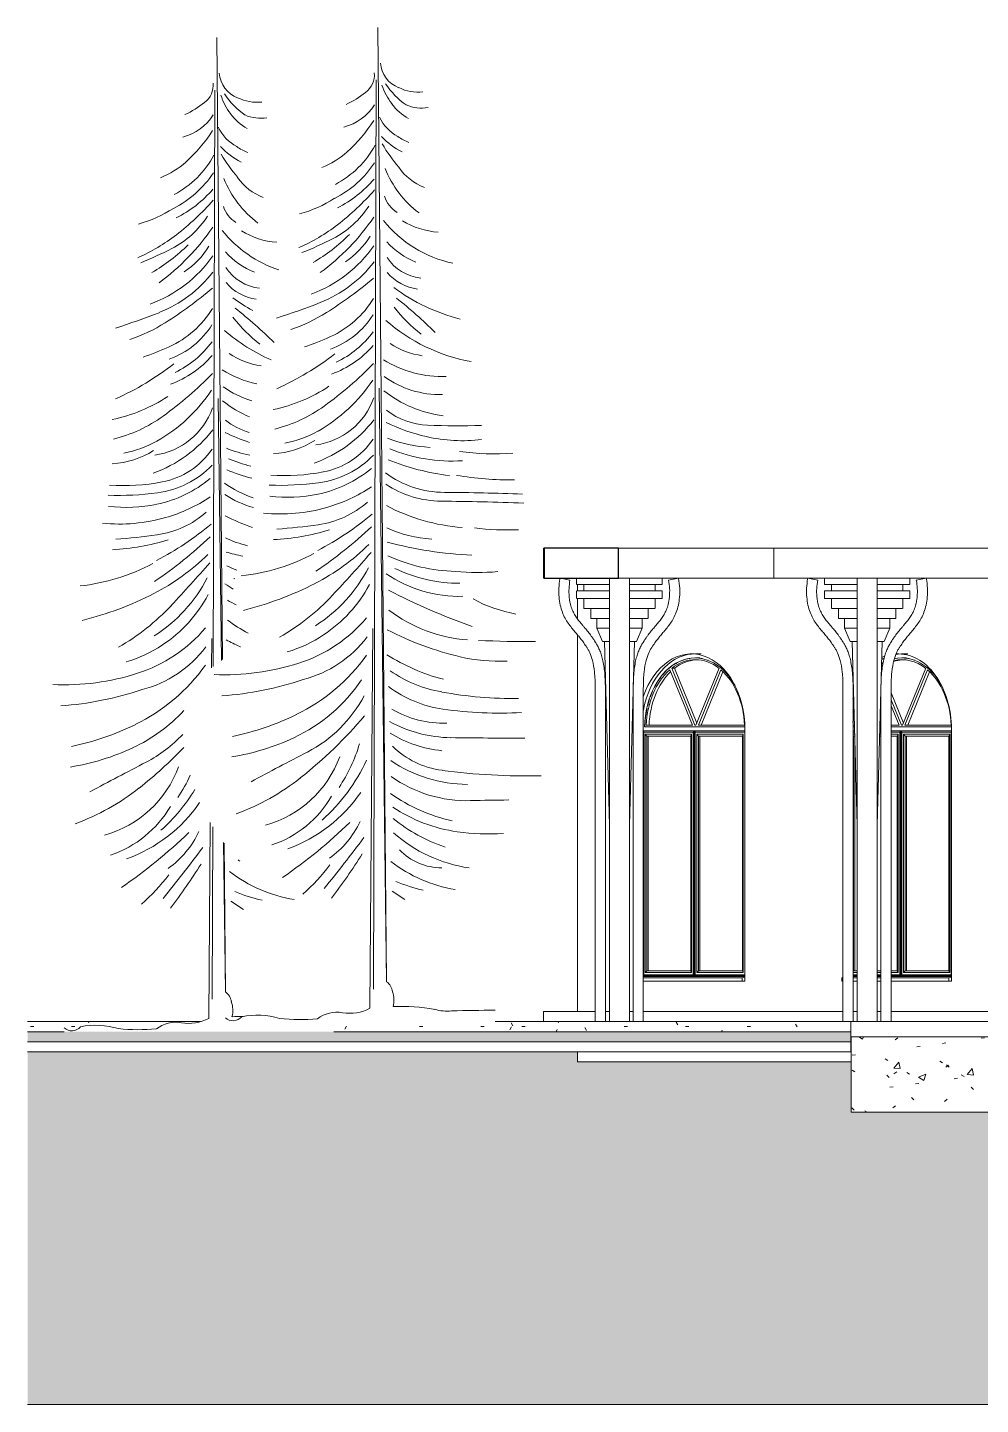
# Model space of a CAD drawing. Header units: millimetres. Extents: x -19779 to 53254, y -11975 to 15500.
# Drawn here: x -19779 to -10319, y -3800 to 9867 of the extents above; entities that cross this region are included whole.
import ezdxf

# ---------------------------------------------------------------- set-up
doc = ezdxf.new("R2010")
doc.units = ezdxf.units.MM
for name, color, linetype, lineweight in [('A-DETL-GENF', 92, 'Continuous', 9), ('A-DETL-THIN', 151, 'Continuous', 9), ('A-FLOR', 192, 'Continuous', 9), ('A-FLOR-FNSH', 192, 'Continuous', 35), ('A-FLOR-MCUT', 51, 'Continuous', 9), ('A-FLOR-PATT', 8, 'Continuous', 35), ('A-GENM', 13, 'Continuous', 9), ('A-GLAZ', 151, 'Continuous', 9), ('A-WALL', 113, 'Continuous', 9)]:
    doc.layers.add(name, color=color, linetype=linetype, lineweight=lineweight)

# ---------------------------------------------------------------- blocks, each defined once
blk = doc.blocks.new('Family6 - Family6-227031-Section 1')
at = {"layer": 'A-GENM'}
for p, q in [((-14656, 100), (-14143, 100)), ((-14656, 0), (-14656, 100)), ((-14043, 100), (-14003, 100)), ((-13803, 100), (-13765, 100)), ((-13665, 100), (-11684, 100)), ((-11584, 100), (-11544, 100)), ((-11345, 100), (-11307, 100)), ((-11207, 100), (-9226, 100)), ((-9126, 100), (-9086, 100)), ((-8886, 100), (-8848, 100)), ((-8748, 100), (-7851, 100)), ((-7851, 0), (-7851, 100)), ((-8463, -50), (-7303, -50)), ((-860, -50), (608, -50)), ((708, -50), (748, -50)), ((948, -50), (986, -50)), ((1086, -50), (1359, -50)), ((1359, -150), (1359, -50))]:
    blk.add_line(p, q, dxfattribs=at)
blk = doc.blocks.new('Family7 - Family7-230587-Section 1')
at = {"layer": 'A-GENM'}
for p, q in [((-14656, 4700), (-14651, 4700)), ((-14656, 4400), (-14656, 4700)), ((-13913, 4700), (-12371, 4700)), ((-12371, 4700), (-8462, 4700)), ((-12371, 4400), (-12371, 4700)), ((-8462, 4700), (-6902, 4700)), ((-8462, 4400), (-8462, 4700)), ((-5787, 4700), (-4245, 4700)), ((-4245, 4700), (-336, 4700)), ((-4245, 4676), (-4245, 4700)), ((-4245, 4400), (-4245, 4650)), ((-336, 4700), (1219, 4700)), ((-336, 4676), (-336, 4700)), ((-336, 4400), (-336, 4650)), ((-14651, 4400), (-14656, 4400)), ((-12371, 4400), (-13913, 4400)), ((-8462, 4400), (-12371, 4400)), ((-6902, 4400), (-8462, 4400)), ((-4245, 4400), (-5787, 4400)), ((-336, 4400), (-4245, 4400)), ((1219, 4400), (-336, 4400))]:
    blk.add_line(p, q, dxfattribs=at)
at = {"layer": 'A-GENM', "lineweight": 25}
for p, q in [((-13913, 4700), (-14651, 4700)), ((-14651, 4700), (-14651, 4400)), ((-13913, 4400), (-13913, 4700)), ((-5787, 4700), (-6902, 4700)), ((-6902, 4700), (-6902, 4400)), ((-5787, 4400), (-5787, 4700)), ((2052, 4700), (1219, 4700)), ((1219, 4700), (1219, 4400)), ((2052, 4400), (2052, 4700)), ((-14651, 4400), (-13913, 4400)), ((-6902, 4400), (-5787, 4400)), ((1219, 4400), (2052, 4400))]:
    blk.add_line(p, q, dxfattribs=at)
blk = doc.blocks.new('Family8 - COLUMN-V50-Section 1')
at = {"layer": 'A-GENM'}
for p, q in [((-2101, 4383), (-2200, 4400)), ((-2035, 4400), (-2035, 4340)), ((-1186, 4340), (-1186, 4400)), ((-1023, 4400), (-1122, 4383)), ((-2035, 4276), (-2035, 4201)), ((-2034, 4340), (-1711, 4340)), ((-1711, 4276), (-2034, 4276)), ((-1964, 4340), (-1964, 4276)), ((-1510, 4340), (-1187, 4340)), ((-1187, 4276), (-1510, 4276)), ((-1257, 4276), (-1257, 4340)), ((-1186, 4201), (-1186, 4276)), ((-1711, 4201), (-2034, 4201)), ((-1964, 4201), (-1964, 4101)), ((-1711, 4101), (-1962, 4101)), ((-1895, 4101), (-1895, 4002)), ((-1187, 4201), (-1510, 4201)), ((-1258, 4101), (-1510, 4101)), ((-1326, 4002), (-1326, 4101)), ((-1257, 4101), (-1257, 4201)), ((-1711, 4002), (-1894, 4002)), ((-1836, 4002), (-1836, 3907)), ((-1327, 4002), (-1510, 4002)), ((-1385, 3907), (-1385, 4002)), ((-1836, 3907), (-1779, 3773)), ((-1710, 3907), (-1836, 3907)), ((-1385, 3907), (-1511, 3907)), ((-1442, 3773), (-1385, 3907)), ((-1761, 3773), (-1779, 3773)), ((-1710, 1950), (-1760, 3773)), ((-1760, 3773), (-1710, 3773)), ((-1511, 3773), (-1460, 3773)), ((-1510, 1950), (-1460, 3773)), ((-1442, 3773), (-1460, 3773)), ((-1850, 3306), (-1850, 0)), ((-1750, 3306), (-1750, 0)), ((-1710, 0), (-1710, 3306)), ((-1511, 3306), (-1511, 0)), ((-1473, 3306), (-1473, 0)), ((-1373, 0), (-1373, 3306))]:
    blk.add_line(p, q, dxfattribs=at)
for points, knots in [([(-2200, 4400), (-2212, 4332), (-2215, 4239), (-2199, 4132), (-2178, 4063), (-2151, 4004), (-2119, 3953), (-2086, 3909), (-2052, 3870), (-2022, 3834), (-1992, 3798), (-1969, 3766), (-1949, 3737), (-1934, 3715), (-1919, 3690), (-1899, 3651), (-1876, 3589), (-1856, 3478), (-1850, 3371), (-1850, 3306)], [-2.652605, -2.652605, -2.652605, -2.652605, -2.321029, -2.155241, -1.989453, -1.823666, -1.657878, -1.49209, -1.326302, -1.160515, -0.994727, -0.828939, -0.746045, -0.663151, -0.580257, -0.497363, -0.331576, -0.165788, 0, 0, 0, 0]), ([(-1750, 3306), (-1750, 3374), (-1755, 3459), (-1767, 3551), (-1780, 3610), (-1795, 3660), (-1813, 3703), (-1829, 3733), (-1841, 3754), (-1848, 3766), (-1854, 3774), (-1859, 3783), (-1866, 3793), (-1874, 3805), (-1885, 3820), (-1898, 3838), (-1913, 3859), (-1929, 3878), (-1945, 3898), (-1958, 3913), (-1969, 3926), (-1979, 3939), (-1993, 3954), (-2008, 3973), (-2023, 3992), (-2042, 4017), (-2059, 4045), (-2073, 4075), (-2084, 4099), (-2093, 4126), (-2100, 4155), (-2106, 4187), (-2111, 4233), (-2113, 4296), (-2106, 4353), (-2101, 4383)], [0, 0, 0, 0, 0.165788, 0.248682, 0.331576, 0.414469, 0.497363, 0.580257, 0.621704, 0.663151, 0.683875, 0.704598, 0.746045, 0.787492, 0.828939, 0.911833, 0.994727, 1.077621, 1.160515, 1.243408, 1.284855, 1.326302, 1.409196, 1.49209, 1.574984, 1.657878, 1.823666, 1.90656, 1.989453, 2.072347, 2.155241, 2.238135, 2.321029, 2.486817, 2.652605, 2.652605, 2.652605, 2.652605]), ([(-1710, 3306), (-1710, 3371), (-1710, 3478), (-1710, 3589), (-1710, 3651), (-1710, 3690), (-1710, 3715), (-1710, 3737), (-1710, 3766), (-1710, 3798), (-1710, 3834), (-1710, 3870), (-1710, 3909), (-1710, 3953), (-1710, 4004), (-1710, 4063), (-1710, 4132), (-1710, 4239), (-1710, 4332), (-1710, 4400)], [0, 0, 0, 0, 0.165788, 0.331576, 0.497363, 0.580257, 0.663151, 0.746045, 0.828939, 0.994727, 1.160515, 1.326302, 1.49209, 1.657878, 1.823666, 1.989453, 2.155241, 2.321029, 2.652605, 2.652605, 2.652605, 2.652605]), ([(-1511, 4400), (-1511, 4332), (-1511, 4239), (-1511, 4132), (-1511, 4063), (-1511, 4004), (-1511, 3953), (-1511, 3909), (-1511, 3870), (-1511, 3834), (-1511, 3798), (-1511, 3766), (-1511, 3737), (-1511, 3715), (-1511, 3690), (-1511, 3651), (-1511, 3589), (-1511, 3478), (-1511, 3371), (-1511, 3306)], [-2.652605, -2.652605, -2.652605, -2.652605, -2.321029, -2.155241, -1.989453, -1.823666, -1.657878, -1.49209, -1.326302, -1.160515, -0.994727, -0.828939, -0.746045, -0.663151, -0.580257, -0.497363, -0.331576, -0.165788, 0, 0, 0, 0]), ([(-1122, 4383), (-1117, 4353), (-1110, 4296), (-1112, 4233), (-1117, 4187), (-1123, 4155), (-1130, 4126), (-1139, 4099), (-1149, 4075), (-1164, 4045), (-1181, 4017), (-1200, 3992), (-1215, 3973), (-1230, 3954), (-1244, 3939), (-1254, 3926), (-1265, 3913), (-1278, 3898), (-1294, 3878), (-1310, 3859), (-1325, 3838), (-1338, 3820), (-1349, 3805), (-1357, 3793), (-1364, 3783), (-1369, 3774), (-1374, 3766), (-1382, 3754), (-1394, 3733), (-1410, 3703), (-1427, 3660), (-1443, 3610), (-1456, 3551), (-1468, 3459), (-1473, 3374), (-1473, 3306)], [-2.652605, -2.652605, -2.652605, -2.652605, -2.486817, -2.321029, -2.238135, -2.155241, -2.072347, -1.989453, -1.90656, -1.823666, -1.657878, -1.574984, -1.49209, -1.409196, -1.326302, -1.284855, -1.243408, -1.160515, -1.077621, -0.994727, -0.911833, -0.828939, -0.787492, -0.746045, -0.704598, -0.683875, -0.663151, -0.621704, -0.580257, -0.497363, -0.414469, -0.331576, -0.248682, -0.165788, 0, 0, 0, 0]), ([(-1373, 3306), (-1373, 3371), (-1367, 3478), (-1347, 3589), (-1324, 3651), (-1304, 3690), (-1289, 3715), (-1274, 3737), (-1254, 3766), (-1230, 3798), (-1201, 3834), (-1171, 3870), (-1137, 3909), (-1104, 3953), (-1072, 4004), (-1045, 4063), (-1024, 4132), (-1008, 4239), (-1011, 4332), (-1023, 4400)], [0, 0, 0, 0, 0.165788, 0.331576, 0.497363, 0.580257, 0.663151, 0.746045, 0.828939, 0.994727, 1.160515, 1.326302, 1.49209, 1.657878, 1.823666, 1.989453, 2.155241, 2.321029, 2.652605, 2.652605, 2.652605, 2.652605])]:
    blk.add_open_spline(points, degree=3, knots=knots, dxfattribs=at)
blk = doc.blocks.new('Arched _2_ - Arched _2_ 3-253363-Section 1')
at = {"layer": 'A-GLAZ'}
for p, q in [((-13092, 3650), (-13153, 3650)), ((-13121, 3610), (-13149, 3610)), ((-13104, 3610), (-13121, 3610)), ((-13403, 3492), (-13179, 2943)), ((-13384, 3507), (-13357, 3507)), ((-13154, 2943), (-13384, 3507)), ((-13357, 3507), (-13135, 2964)), ((-12914, 3507), (-13144, 2943)), ((-13119, 2943), (-12895, 3492)), ((-12876, 3472), (-13092, 2943)), ((-13665, 2885), (-13160, 2885)), ((-13662, 2874), (-13665, 2883)), ((-13662, 464), (-13662, 2874)), ((-13172, 2874), (-13662, 2874)), ((-12659, 2925), (-13654, 2925)), ((-13179, 2943), (-13637, 2943)), ((-13160, 2885), (-13172, 2874)), ((-13172, 2874), (-13172, 464)), ((-13160, 2885), (-13160, 453)), ((-13156, 2885), (-13160, 2885)), ((-13156, 453), (-13156, 2885)), ((-13144, 2943), (-13154, 2943)), ((-13153, 453), (-13153, 2885)), ((-13150, 2874), (-13153, 2885)), ((-13153, 2885), (-12658, 2885)), ((-13150, 464), (-13150, 2874)), ((-12659, 2874), (-13150, 2874)), ((-12661, 2943), (-13119, 2943)), ((-12658, 2876), (-12659, 2874)), ((-12659, 2874), (-12659, 464)), ((-13630, 2835), (-13647, 2852)), ((-13647, 2852), (-13647, 486)), ((-13187, 2852), (-13647, 2852)), ((-13630, 2835), (-13630, 503)), ((-13196, 2835), (-13630, 2835)), ((-13618, 503), (-13618, 2835)), ((-13187, 2852), (-13196, 2835)), ((-13196, 503), (-13196, 2835)), ((-13187, 486), (-13187, 2852)), ((-13118, 2835), (-13134, 2852)), ((-13134, 2852), (-13134, 486)), ((-12675, 2852), (-13134, 2852)), ((-13118, 2835), (-13118, 503)), ((-12683, 2835), (-13118, 2835)), ((-13105, 503), (-13105, 2835)), ((-12675, 2852), (-12683, 2835)), ((-12683, 503), (-12683, 2835)), ((-12675, 486), (-12675, 2852)), ((-13662, 464), (-13665, 455)), ((-13160, 453), (-13665, 453)), ((-13665, 451), (-12658, 451)), ((-12658, 450), (-13665, 450)), ((-12658, 447), (-13665, 447)), ((-12684, 434), (-13665, 434)), ((-13172, 464), (-13662, 464)), ((-13630, 503), (-13647, 486)), ((-13647, 486), (-13187, 486)), ((-13630, 503), (-13196, 503)), ((-13196, 503), (-13187, 486)), ((-13172, 464), (-13160, 453)), ((-13160, 453), (-13156, 453)), ((-13150, 464), (-13153, 453)), ((-12658, 453), (-13153, 453)), ((-12659, 464), (-13150, 464)), ((-13118, 503), (-13134, 486)), ((-13134, 486), (-12675, 486)), ((-13118, 503), (-12683, 503)), ((-12658, 440), (-12684, 434)), ((-12684, 434), (-12684, 400)), ((-12683, 503), (-12675, 486)), ((-12659, 464), (-12658, 462)), ((-12684, 400), (-13665, 400)), ((-12684, 400), (-12658, 400))]:
    blk.add_line(p, q, dxfattribs=at)
for centre, major_axis, start_param, end_param in [((-13153, 2900), (0, 750), 0.062832, 1.312972), ((-13153, 2900), (0, 710), 5.37019, 7.818763), ((-13149, 2900), (0, 692), 5.781265, 6.785106), ((-13149, 2900), (0, 710), 0.35621, 0.431171), ((-13121, 2900), (0, 692), 0.055782, 0.501921), ((-13149, 2900), (0, 710), 0.225486, 0.299688), ((-13149, 2900), (0, 710), 0.09512, 0.167923), ((-13149, 2900), (0, 710), 6.140392, 6.18052), ((-13149, 2900), (0, 710), 6.02823, 6.038142), ((-13149, 2900), (0, 692), 0.545277, 1.508618), ((-13121, 2900), (0, 692), 0.594295, 1.508618), ((-13149, 2900), (0, 710), 0.749914, 0.82481), ((-13149, 2900), (0, 710), 0.61847, 0.69277), ((-13149, 2900), (0, 710), 0.487222, 0.562259), ((-13149, 2900), (0, 692), 4.774568, 5.737909), ((-13149, 2900), (0, 710), 0.8808, 0.959369), ((-13149, 2900), (0, 710), 1.141886, 1.232289), ((-13149, 2900), (0, 710), 1.01122, 1.094835), ((-13149, 2900), (0, 710), 1.403828, 1.535578), ((-13149, 2900), (0, 710), 1.272765, 1.375666)]:
    blk.add_ellipse(centre, major_axis=major_axis, ratio=0.707107, start_param=start_param, end_param=end_param, dxfattribs=at)
blk = doc.blocks.new('Arched _2_ - Arched _2_ 3-V58-Section 1')
at = {"layer": 'A-GLAZ'}
for p, q in [((-11041, 3650), (-11102, 3650)), ((-11071, 3610), (-11098, 3610)), ((-11054, 3610), (-11071, 3610)), ((-11302, 3430), (-11304, 3433)), ((-11302, 3497), (-11298, 3486)), ((-10863, 3507), (-11093, 2943)), ((-11069, 2943), (-10845, 3492)), ((-10825, 3472), (-11041, 2943)), ((-11207, 3263), (-11085, 2964)), ((-11104, 2943), (-11207, 3195)), ((-11207, 3135), (-11128, 2943)), ((-11572, 2943), (-11584, 2943)), ((-11571, 2925), (-11584, 2925)), ((-11584, 2885), (-11570, 2885)), ((-11570, 2874), (-11584, 2874)), ((-11319, 2885), (-11307, 2885)), ((-11307, 2874), (-11319, 2874)), ((-11307, 2925), (-11318, 2925)), ((-11307, 2943), (-11317, 2943)), ((-11128, 2943), (-11207, 2943)), ((-10608, 2925), (-11207, 2925)), ((-11207, 2885), (-11110, 2885)), ((-11121, 2874), (-11207, 2874)), ((-11110, 2885), (-11121, 2874)), ((-11121, 2874), (-11121, 464)), ((-11110, 2885), (-11110, 453)), ((-11105, 2885), (-11110, 2885)), ((-11105, 453), (-11105, 2885)), ((-11093, 2943), (-11104, 2943)), ((-11102, 453), (-11102, 2885)), ((-11099, 2874), (-11102, 2885)), ((-11102, 2885), (-10607, 2885)), ((-11099, 464), (-11099, 2874)), ((-10609, 2874), (-11099, 2874)), ((-10610, 2943), (-11069, 2943)), ((-10607, 2876), (-10609, 2874)), ((-10609, 2874), (-10609, 464)), ((-11569, 2852), (-11584, 2852)), ((-11580, 2835), (-11584, 2840)), ((-11580, 2835), (-11580, 503)), ((-11569, 2835), (-11580, 2835)), ((-11567, 503), (-11567, 2776)), ((-11307, 2852), (-11320, 2852)), ((-11307, 2835), (-11320, 2835)), ((-11137, 2852), (-11207, 2852)), ((-11145, 2835), (-11207, 2835)), ((-11137, 2852), (-11145, 2835)), ((-11145, 503), (-11145, 2835)), ((-11137, 486), (-11137, 2852)), ((-11067, 2835), (-11084, 2852)), ((-11084, 2852), (-11084, 486)), ((-10624, 2852), (-11084, 2852)), ((-11067, 2835), (-11067, 503)), ((-10632, 2835), (-11067, 2835)), ((-11055, 503), (-11055, 2835)), ((-10624, 2852), (-10632, 2835)), ((-10632, 503), (-10632, 2835)), ((-10624, 486), (-10624, 2852)), ((-11694, 434), (-11684, 436)), ((-11694, 400), (-11694, 434)), ((-11684, 434), (-11694, 434)), ((-11580, 503), (-11584, 498)), ((-11584, 486), (-11544, 486)), ((-11544, 464), (-11584, 464)), ((-11544, 453), (-11584, 453)), ((-11584, 451), (-11544, 451)), ((-11544, 450), (-11584, 450)), ((-11544, 447), (-11584, 447)), ((-11544, 434), (-11584, 434)), ((-11580, 503), (-11544, 503)), ((-11345, 503), (-11307, 503)), ((-11345, 486), (-11307, 486)), ((-11307, 464), (-11345, 464)), ((-11307, 453), (-11345, 453)), ((-11345, 451), (-11307, 451)), ((-11307, 450), (-11345, 450)), ((-11307, 447), (-11345, 447)), ((-11307, 434), (-11345, 434)), ((-11207, 503), (-11145, 503)), ((-11207, 486), (-11137, 486)), ((-11121, 464), (-11207, 464)), ((-11110, 453), (-11207, 453)), ((-11207, 451), (-10607, 451)), ((-10607, 450), (-11207, 450)), ((-10607, 447), (-11207, 447)), ((-10633, 434), (-11207, 434)), ((-11145, 503), (-11137, 486)), ((-11121, 464), (-11110, 453)), ((-11110, 453), (-11105, 453)), ((-11099, 464), (-11102, 453)), ((-10607, 453), (-11102, 453)), ((-10609, 464), (-11099, 464)), ((-11067, 503), (-11084, 486)), ((-11084, 486), (-10624, 486)), ((-11067, 503), (-10632, 503)), ((-10607, 440), (-10633, 434)), ((-10633, 434), (-10633, 400)), ((-10632, 503), (-10624, 486)), ((-10609, 464), (-10607, 462)), ((-11684, 400), (-11694, 400)), ((-11544, 400), (-11584, 400)), ((-11307, 400), (-11345, 400)), ((-10633, 400), (-11207, 400)), ((-10633, 400), (-10607, 400))]:
    blk.add_line(p, q, dxfattribs=at)
for centre, major_axis, start_param, end_param in [((-11102, 2900), (0, 710), 0.377289, 0.407511), ((-11098, 2900), (0, 710), 0.3871, 0.415735), ((-11102, 2900), (0, 750), 0.335504, 0.382452), ((-11071, 2900), (0, 692), 0.055782, 0.229583), ((-11098, 2900), (0, 692), 5.781265, 6.449995), ((-11102, 2900), (0, 710), 5.37019, 6.428351), ((-11098, 2900), (0, 710), 0.09512, 0.153504), ((-11102, 2900), (0, 750), 0.062832, 0.108875), ((-11098, 2900), (0, 710), 6.140392, 6.18052), ((-11098, 2900), (0, 710), 6.02823, 6.038142), ((-11098, 2900), (0, 692), 0.405503, 0.428172), ((-11071, 2900), (0, 692), 0.474682, 0.491849), ((-11098, 2900), (0, 692), 4.774568, 5.737909), ((-11102, 2900), (0, 750), 1.124893, 1.147072), ((-11098, 2900), (0, 710), 1.272765, 1.326563), ((-11102, 2900), (0, 710), 1.245113, 1.293954), ((-11098, 2900), (0, 692), 1.347648, 1.470201)]:
    blk.add_ellipse(centre, major_axis=major_axis, ratio=0.707107, start_param=start_param, end_param=end_param, dxfattribs=at)
blk = doc.blocks.new('Baum _14_ - Ansicht - Baum _14_ - Ansicht-257292-Section 1')
at = {"layer": 'A-DETL-GENF'}
for p, q in [((-17901, 9767), (-17845, 3593)), ((-17919, 9247), (-17936, 3526)), ((-17855, 3586), (-17887, 6186)), ((-17952, 3513), (-17950, 3803)), ((-17667, 3721), (-17666, 3721)), ((-17980, 32), (-17965, 1975)), ((-17940, 1934), (-17945, 222)), ((-17815, 296), (-17833, 1777)), ((-17828, 1771), (-17815, 296)), ((-17760, 1196), (-17634, 1112))]:
    blk.add_line(p, q, dxfattribs=at)
for centre, radius, start, end in [((-18148, 9294), 212, 305.985, 6.0693), ((-17592, 9435), 284, 184.0326, 249.1271), ((-17280, 9384), 610, 197.96, 217.5528), ((-17199, 9614), 745, 212.9009, 235.6486), ((-17501, 9551), 426, 243.2052, 276.4215), ((-18652, 9924), 1019, 295.2794, 308.1323), ((-18370, 9278), 516, 284.8765, 327.4934), ((-17343, 9320), 522, 216.1659, 240.8217), ((-17466, 9353), 386, 246.5082, 279.4227), ((-19243, 9683), 1548, 311.982, 327.2387), ((-17502, 9061), 425, 205.7172, 241.8379), ((-17319, 9203), 752, 223.5348, 243.1125), ((-16437, 9454), 1652, 210.6558, 220.5059), ((-17439, 9046), 446, 233.7601, 249.8286), ((-18763, 9150), 831, 291.4785, 311.982), ((-18769, 9057), 957, 297.8368, 331.5125), ((-18801, 8998), 1039, 296.9209, 326.5474), ((-16887, 8738), 1012, 201.4106, 233.3061), ((-17243, 8692), 548, 214.6896, 249.0464), ((-18819, 9012), 1156, 296.516, 319.6231), ((-19025, 9157), 1288, 285.6204, 302.6095), ((-19903, 9878), 2616, 307.7494, 318.7928), ((-17556, 8180), 292, 197.6017, 238.0709), ((-18757, 8481), 906, 296.9769, 327.577), ((-19417, 9251), 1822, 293.6843, 307.7494), ((-19815, 9163), 2268, 306.2646, 325.7334), ((-16907, 8604), 1203, 218.6464, 251.7596), ((-17251, 8505), 771, 238.3089, 266.0697), ((-20102, 11122), 3870, 291.9495, 296.9769), ((-19482, 9027), 1848, 300.4939, 314.6163), ((-18701, 8145), 851, 304.2026, 328.2071), ((-19018, 8357), 1317, 290.2585, 324.9464), ((-17233, 8163), 781, 222.0127, 247.9734), ((-18925, 8194), 1241, 291.3207, 322.611), ((-17426, 7734), 457, 212.9799, 263.7497), ((-20647, 10484), 4192, 302.2108, 310.1572), ((-17446, 7639), 472, 219.8249, 262.3621), ((-16609, 8721), 1908, 233.5754, 240.6961), ((-21129, 13840), 7303, 287.7188, 291.3207), ((-18777, 7588), 977, 294.492, 328.5346), ((-16539, 7925), 1521, 217.8457, 232.1823), ((-20840, 3166), 5009, 45.5286, 51.4256), ((-19311, 8364), 1686, 288.9365, 302.2108), ((-18643, 7348), 818, 289.3694, 328.2032), ((-16649, 8211), 1790, 229.013, 246.6248), ((-19523, 9225), 2776, 288.7647, 294.492), ((-18751, 7347), 1003, 295.8238, 323.2336), ((-18700, 7266), 998, 289.8735, 318.9669), ((-17352, 7272), 770, 236.3285, 261.9186), ((-20051, 8743), 2806, 294.1163, 307.9107), ((-20577, 8984), 3666, 305.7825, 315.9237), ((-17258, 7416), 1114, 238.1003, 257.3415), ((-17285, 7070), 946, 234.2319, 253.4842), ((-19259, 7521), 1578, 281.7012, 303.5501), ((-19290, 7158), 1607, 299.6382, 326.384), ((-17094, 7109), 1207, 231.6927, 246.5585), ((-18613, 6329), 712, 277.7639, 340.556), ((-19269, 7169), 1429, 283.9037, 305.7825), ((-17379, 6529), 710, 232.1398, 253.72), ((-19010, 6666), 1040, 280.31, 299.6382), ((-18957, 6652), 1280, 289.3759, 322.6032), ((-17002, 7524), 1865, 244.0815, 252.0634), ((-18980, 6382), 845, 272.8988, 302.3361), ((-18586, 6113), 770, 280.7685, 326.0141), ((-17326, 6900), 1301, 248.3918, 259.1542), ((-18608, 6158), 917, 277.4263, 316.2192), ((-16890, 7748), 2447, 248.155, 254.2611), ((-17164, 7089), 1625, 247.5962, 255.7967), ((-18829, 7388), 2068, 266.2352, 280.7685), ((-18744, 6329), 1219, 281.7393, 309.7002), ((-17237, 6144), 991, 233.625, 252.1662), ((-18877, 8224), 3001, 268.0473, 277.4263), ((-18851, 6546), 1605, 286.0178, 303.5112), ((-17264, 6081), 1015, 236.6556, 254.4286), ((-18801, 6606), 1502, 263.3478, 281.7393), ((-18865, 6592), 1653, 264.085, 286.0178), ((-19957, 7343), 3128, 297.8051, 309.7571), ((-18624, 5762), 939, 278.0064, 311.2367), ((-16923, 6711), 1911, 242.1161, 250.9381), ((-19290, 10492), 5716, 273.8816, 278.0064), ((-20841, 7834), 4171, 303.8397, 313.573), ((-17304, 5897), 1209, 245.0768, 256.029), ((-19054, 6964), 2283, 272.9483, 287.1083), ((-16821, 8274), 3746, 254.725, 257.3405), ((-19478, 6325), 2013, 276.3049, 297.8848), ((-19522, 6189), 2181, 297.1905, 314.6254), ((-31117, 16062), 17472, 316.9352, 318.809), ((-17098, 6044), 1675, 245.1885, 248.8604), ((-19306, 5075), 1472, 302.2235, 332.9425), ((-17098, 5686), 1435, 243.819, 244.0737), ((-20021, 7161), 3274, 283.8612, 297.1905), ((-19192, 4879), 1366, 303.3865, 332.0111), ((-17089, 5423), 1302, 235.9002, 240.1828), ((-19995, 5668), 2250, 299.7858, 316.9352), ((-14863, 9808), 6344, 242.4779, 243.3706), ((-16900, 5156), 1472, 232.6889, 242.039), ((-19137, 4861), 1474, 287.7791, 319.6685), ((-19195, 4885), 1373, 286.667, 303.3865), ((-18930, 4412), 1153, 284.4799, 323.073), ((-16374, 6547), 3108, 242.5303, 245.3072), ((-19418, 5737), 2394, 267.3816, 287.7791), ((-19522, 4614), 1853, 295.9661, 324.5184), ((-19676, 6359), 3233, 274.0249, 288.6492), ((-19415, 4191), 1622, 294.7756, 317.154), ((-19895, 5380), 2706, 281.7548, 295.9661), ((-19215, 3760), 1334, 297.4106, 317.03), ((-19745, 4906), 2411, 279.3793, 294.7756), ((-21454, 5838), 4487, 308.331, 315.9992), ((6144, -45142), 53752, 117.4106, 118.0834), ((-19306, 2903), 1092, 285.4407, 339.9848), ((-19607, 3109), 1589, 326.2049, 335.2867), ((-20092, 4117), 2292, 290.0401, 308.331), ((-19674, 3263), 1829, 311.8006, 328.3315), ((-19299, 2682), 1085, 288.5137, 329.8407), ((-19295, 3012), 1483, 289.6642, 325.5888), ((-21920, 5781), 5408, 304.628, 313.7735), ((-18906, 2267), 911, 305.0715, 335.3722), ((-31411, 11726), 16696, 321.0136, 323.2093), ((-24013, 5382), 7076, 323.0216, 327.3441), ((-17271, 1999), 572, 223.4108, 225.3757), ((-19929, 2626), 1943, 311.3032, 323.0322), ((-16893, 2637), 1446, 232.5216, 260.4584), ((-17108, 2728), 1562, 246.8576, 257.3498), ((-17905, 175), 151, 8.2132, 53.5736), ((-17986, 112), 245, 345.1247, 20.1863), ((-18181, 417), 434, 260.6594, 297.5125), ((-17657, -1714), 1765, 89.4499, 92.9802), ((-19339, 22), 113, 227.7512, 319.8732), ((-19100, -791), 755, 72.8154, 101.6823), ((-18670, 1889), 1969, 263.9722, 274.9265), ((-18309, -313), 307, 79.1237, 128.5447)]:
    blk.add_arc(centre, radius, start, end, dxfattribs=at)
blk = doc.blocks.new('Baum _14_ - Ansicht - Baum _14_ - Ansicht-V61-Section 1')
at = {"layer": 'A-DETL-GENF'}
for p, q in [((-16301, 9867), (-16215, 396)), ((-16319, 9347), (-16345, 322)), ((-16215, 396), (-16287, 6286)), ((-16380, 132), (-16350, 3903)), ((-16160, 1296), (-16034, 1212))]:
    blk.add_line(p, q, dxfattribs=at)
for centre, radius, start, end in [((-15992, 9535), 284, 184.0326, 249.1271), ((-16548, 9394), 212, 305.985, 6.0693), ((-15680, 9484), 610, 197.96, 217.5528), ((-15599, 9714), 745, 212.9009, 235.6486), ((-17052, 10024), 1019, 295.2794, 308.1323), ((-15901, 9651), 426, 243.2052, 276.4215), ((-16770, 9378), 516, 284.8765, 327.4934), ((-15743, 9420), 522, 216.1659, 240.8217), ((-15866, 9453), 386, 246.5082, 279.4227), ((-17643, 9783), 1548, 311.982, 327.2387), ((-15902, 9161), 425, 205.7172, 241.8379), ((-15719, 9303), 752, 223.5348, 243.1125), ((-15839, 9146), 446, 233.7601, 249.8286), ((-17163, 9250), 831, 291.4785, 311.982), ((-17169, 9157), 957, 297.8368, 331.5125), ((-14837, 9554), 1652, 210.6558, 220.5059), ((-17201, 9098), 1039, 296.9209, 326.5474), ((-15643, 8792), 548, 214.6896, 249.0464), ((-17219, 9112), 1156, 296.516, 319.6231), ((-15287, 8838), 1012, 201.4106, 233.3061), ((-18303, 9978), 2616, 307.7494, 318.7928), ((-17425, 9257), 1288, 285.6204, 302.6095), ((-17157, 8581), 906, 296.9769, 327.577), ((-15956, 8280), 292, 197.6017, 238.0709), ((-18215, 9263), 2268, 306.2646, 325.7334), ((-15307, 8704), 1203, 218.6464, 258.0277), ((-15651, 8605), 771, 238.3089, 266.0697), ((-17817, 9351), 1822, 293.6843, 307.7494), ((-17882, 9127), 1848, 300.4939, 314.6163), ((-17101, 8245), 851, 304.2026, 328.2071), ((-18502, 11222), 3870, 291.9495, 296.9769), ((-17418, 8457), 1317, 290.2585, 324.9464), ((-15633, 8263), 781, 222.0127, 247.9734), ((-17325, 8294), 1241, 291.3207, 322.611), ((-15826, 7834), 457, 212.9799, 263.7497), ((-19047, 10584), 4192, 302.2108, 310.1572), ((-15846, 7739), 472, 219.8249, 262.3621), ((-15009, 8821), 1908, 233.5754, 255.5338), ((-19529, 13940), 7303, 287.7188, 291.3207), ((-17177, 7688), 977, 294.492, 328.5346), ((-19240, 3266), 5009, 45.5286, 51.4256), ((-17711, 8464), 1686, 288.9365, 302.2108), ((-17043, 7448), 818, 289.3694, 328.2032), ((-14939, 8025), 1521, 217.8457, 232.1823), ((-17151, 7447), 1003, 295.8238, 323.2336), ((-15049, 8311), 1790, 229.013, 259.4781), ((-17923, 9325), 2776, 288.7647, 294.492), ((-17100, 7366), 998, 289.8735, 318.9669), ((-15752, 7372), 770, 236.3285, 261.9186), ((-18451, 8843), 2806, 294.1163, 307.9107), ((-15658, 7516), 1114, 238.1003, 271.8595), ((-18977, 9084), 3666, 305.7825, 315.9237), ((-17659, 7621), 1578, 281.7012, 303.5501), ((-17690, 7258), 1607, 299.6382, 326.384), ((-15685, 7170), 946, 234.2319, 271.5492), ((-17013, 6429), 712, 277.7639, 340.556), ((-15494, 7209), 1207, 231.6927, 262.4233), ((-17669, 7269), 1429, 283.9037, 305.7825), ((-15779, 6629), 710, 232.1398, 267.6751), ((-17357, 6752), 1280, 289.3759, 322.6032), ((-15402, 7624), 1865, 244.0815, 257.0875), ((-15512, 13209), 7295, 267.6751, 271.8758), ((-17380, 6482), 845, 272.8988, 302.3361), ((-17410, 6766), 1040, 280.31, 299.6382), ((-16986, 6213), 770, 280.7685, 326.0141), ((-15726, 7000), 1301, 248.3918, 267.469), ((-15460, 7369), 1603, 257.0875, 276.7747), ((-17008, 6258), 917, 277.4263, 316.2192), ((-15564, 7189), 1625, 247.5962, 273.5962), ((-15140, 8072), 2437, 261.7099, 274.2174), ((-17144, 6429), 1219, 281.7393, 309.7002), ((-15290, 7848), 2447, 248.155, 262.9537), ((-17277, 8324), 3001, 268.0473, 277.4263), ((-17229, 7488), 2068, 266.2352, 280.7685), ((-15637, 6244), 991, 233.625, 269.7993), ((-15664, 6181), 1015, 236.6556, 269.4658), ((-14965, 8740), 3364, 260.4968, 270.3266), ((-17201, 6706), 1502, 263.3478, 281.7393), ((-17251, 6646), 1605, 286.0178, 303.5112), ((-15717, -16564), 21817, 87.7642, 89.7993), ((-17265, 6692), 1653, 264.085, 286.0178), ((-17024, 5862), 939, 278.0064, 311.2367), ((-15323, 6811), 1911, 242.1161, 265.7957), ((-15953, -24858), 30025, 87.9016, 89.4658), ((-17690, 10592), 5716, 273.8816, 278.0064), ((-18357, 7443), 3128, 297.8051, 309.7571), ((-17454, 7064), 2283, 272.9483, 287.1083), ((-19241, 7934), 4171, 303.8397, 313.573), ((-15704, 5997), 1209, 245.0768, 267.0234), ((-15011, 7574), 2694, 262.9354, 272.2376), ((-17922, 6289), 2181, 297.1905, 314.6254), ((-29517, 16162), 17472, 316.9352, 318.809), ((-15221, 8374), 3746, 254.725, 267.764), ((-17878, 6425), 2013, 276.3049, 297.8848), ((-15498, 6144), 1675, 245.1885, 268.8605), ((-17706, 5175), 1472, 302.2235, 332.9425), ((-15489, 5523), 1302, 235.9002, 271.4428), ((-15498, 5786), 1435, 243.819, 270.4431), ((-15309, 6699), 2241, 264.3227, 275.1103), ((-18421, 7261), 3274, 283.8612, 297.1905), ((-17592, 4979), 1366, 303.3865, 332.0111), ((-13263, 9908), 6344, 242.4779, 250.6648), ((-18395, 5768), 2250, 299.7858, 316.9352), ((-14666, 5477), 1456, 241.7025, 259.546), ((-17537, 4961), 1474, 287.7791, 319.6685), ((-15300, 5256), 1472, 232.6889, 265.669), ((-17595, 4985), 1373, 286.667, 303.3865), ((-14774, 6647), 3108, 242.5303, 256.7874), ((-17330, 4512), 1153, 284.4799, 323.073), ((-14848, 13015), 9242, 267.1781, 270.7011), ((-17818, 5837), 2394, 267.3816, 287.7791), ((-17922, 4714), 1853, 295.9661, 324.5184), ((-15165, 5275), 1939, 237.3546, 255.4918), ((-15103, 5246), 1669, 256.7874, 272.8872), ((-15458, 4510), 1255, 234.9489, 260.4584), ((-18076, 6459), 3233, 274.0249, 288.6492), ((-17815, 4291), 1622, 294.7756, 326.3618), ((-15482, 4281), 1192, 233.2434, 261.6702), ((-17615, 3860), 1334, 297.4106, 332.0157), ((-14968, 7072), 3864, 259.588, 270.9548), ((-18295, 5480), 2706, 281.7548, 295.9661), ((-19854, 5938), 4487, 308.331, 319.6907), ((-15659, 3940), 977, 238.9935, 272.5106), ((-15109, 6829), 3767, 261.6702, 273.5603), ((-15557, 4130), 1312, 241.4458, 269.1904), ((-18145, 5006), 2411, 279.3793, 294.7756), ((-18007, 3209), 1589, 326.2049, 343.5077), ((-15557, 3848), 1164, 237.775, 264.5792), ((-14723, 63142), 60329, 269.19037, 269.88597), ((7744, -45042), 53752, 117.4106, 118.0834), ((-17706, 3003), 1092, 285.4407, 339.9848), ((-15551, 3356), 869, 225.756, 262.5164), ((-18074, 3363), 1829, 311.8006, 335.1764), ((-15409, 3711), 1356, 235.7322, 269.8322), ((-14826, 8871), 6432, 262.5164, 271.2985), ((-18492, 4217), 2292, 290.0401, 308.331), ((-15414, 3505), 1312, 234.8679, 271.4843), ((-17699, 2782), 1085, 288.5137, 329.8407), ((-17695, 3112), 1483, 289.6642, 325.5888), ((-15223, 3588), 1630, 234.2289, 257.9819), ((-14795, -20380), 22581, 90.5249, 91.4843), ((-15303, 3389), 1519, 235.9964, 262.0667), ((-20320, 5881), 5408, 304.628, 313.7735), ((-17306, 2367), 911, 305.0715, 335.3722), ((-15140, 3238), 1584, 230.3981, 251.8912), ((-29811, 11826), 16696, 321.0136, 323.2093), ((-15188, 2956), 1445, 228.4748, 261.7073), ((-15203, 4106), 2243, 262.0667, 273.7852), ((-22413, 5482), 7076, 323.0216, 327.3441), ((-15671, 2099), 572, 223.4108, 270.5392), ((-18329, 2726), 1943, 311.3032, 323.0322), ((-15293, 2737), 1446, 232.5216, 260.4584), ((-15508, 2828), 1562, 246.8576, 257.3498), ((-16305, 275), 151, 8.2132, 53.5736), ((-16386, 212), 245, 345.1247, 20.1863), ((-16057, -1614), 1765, 79.5516, 92.9802), ((-17739, 122), 113, 227.7512, 319.8732), ((-17500, -691), 755, 72.8154, 101.6823), ((-17070, 1989), 1969, 263.9722, 274.9265), ((-16709, -213), 307, 79.1237, 128.5447), ((-16581, 517), 434, 260.6594, 297.5125), ((-15617, 498), 394, 252.3263, 277.0146), ((-15112, -15420), 15533, 90.0937, 91.6865)]:
    blk.add_arc(centre, radius, start, end, dxfattribs=at)

msp = doc.modelspace()

# ---------------------------------------------------------------- hatches: boundary and pattern name
at = {"layer": 'A-DETL-GENF'}
h = msp.add_hatch(dxfattribs=at)
h.set_pattern_fill('FP_4', style=0, pattern_type=2)
h.set_pattern_definition([(0, (19874.8, -1675), (635, 635), [635, -635]), (0, (19874.8, -1436.9), (635, 635), [635, -635]), (0, (19874.8, -1198.75), (635, 635), [635, -635]), (90, (19954.2, -1119.4), (-635, 635), [635, -635]), (90, (20192.3, -1119.4), (-635, 635), [635, -635]), (90, (20430.44, -1119.4), (-635, 635), [635, -635])])
h.paths.add_polyline_path([(50343, -3800), (50343, -300), (37556, -300), (37556, -3350), (2048, -3350), (2048, -1100), (-860, -1100), (-860, -900), (-11603, -900), (-11603, -400), (-14319, -400), (-14319, -300), (-19779, -301), (-19779, -3800), (47203, -3800)], flags=0)
at = {"layer": 'A-FLOR-PATT', "lineweight": 9}
h = msp.add_hatch(dxfattribs=at)
h.set_pattern_fill('FP_2', color=256, style=0, pattern_type=2)
h.set_pattern_definition([(0, (19874.81, -1675), (812.8, 203.2), [33.528, -576.072, 33.528, -576.072, -3251.2]), (0, (19874.81, -1675), (812.8, 203.2), [-1219.2, 33.528, -1185.672, 33.528, -576.072, -1422.4]), (0, (19874.81, -1675), (812.8, 203.2), [-3048, 33.528, -372.872, 33.528, -982.472]), (120, (20179.61, -1573.4), (-582.3764, 602.3054), [33.528, -576.072, 33.528, -3827.272]), (120, (20179.61, -1573.4), (-582.3764, 602.3054), [-643.128, -576.072, 33.528, -1185.672, -2032]), (120, (20179.61, -1573.4), (-582.3764, 602.3054), [-2438.4, 33.528, -576.072, 33.528, -1388.872]), (120, (20179.61, -1573.4), (-582.3764, 602.3054), [-3081.528, -372.872, 33.528, -982.472]), (240, (20281.21, -1167), (-230.4236, -805.5054), [33.528, -576.072, 33.528, -3827.272]), (240, (20281.21, -1167), (-230.4236, -805.5054), [-643.128, -576.072, 33.528, -1185.672, -2032]), (240, (20281.21, -1167), (-230.4236, -805.5054), [-2438.4, 33.528, -576.072, 33.528, -1388.872]), (240, (20281.21, -1167), (-230.4236, -805.5054), [-3081.528, -372.872, 33.528, -982.472])])
h.paths.add_polyline_path([(-12004, -100), (-11605, -100), (-11605, 0), (-16737, 0), (-16737, -100), (-12602, -100)], flags=0)
h.paths.add_polyline_path([(-19415, -100), (-19415, -62), (-19391, -79), (-19370, -87), (-19345, -91), (-19319, -90), (-19290, -80), (-19271, -69), (-19253, -51), (-19158, -38), (-19063, -37), (-18969, -47), (-18877, -69), (-18751, -79), (-18626, -80), (-18501, -73), (-18457, -44), (-18408, -22), (-18357, -10), (-18304, -6), (-18248, -12), (-18182, -17), (-18111, -12), (-18063, 0), (-19779, 0), (-19779, -100), (-19473, -100)], flags=0)
at = {"layer": 'A-FLOR-PATT'}
msp.add_hatch(color=256, dxfattribs=at).paths.add_polyline_path([(-16543, -200), (-11605, -200), (-11605, -100), (-19779, -100), (-19779, -200), (-16737, -200)], flags=0)
at = {"layer": 'A-FLOR-PATT', "lineweight": 9}
h = msp.add_hatch(dxfattribs=at)
h.set_pattern_fill('FP_1', color=256, style=0, pattern_type=2)
h.set_pattern_definition([(50, (19874.8, -1675), (728.737, -63.756), [76.2, -838.2]), (355, (19874.8, -1675), (-140.972, 764.228), [60.96, -670.56]), (100.451, (19935.54, -1680.3), (587.77, 700.467), [64.76, -712.36]), (46.184, (19874.8, -1471.8), (1084.316, -168.17), [114.3, -1257.3]), (96.636, (19965.2, -1485.8), (949.61, 989.71), [97.14, -1068.54]), (351.184, (19874.8, -1471.8), (949.62, 989.7), [91.44, -1005.84]), (21, (19976.4, -1522.6), (606.458, -409.06), [76.2, -838.2]), (326, (19976.4, -1522.6), (247.208, 736.753), [60.96, -670.56]), (71.451, (20026.95, -1556.7), (853.668, 327.685), [64.76, -712.36]), (37.5, (19874.81, -1675), (12.3547, 338.2201), [33.528, -628.904, 33.528, -647.192, -673.1]), (37.5, (19874.81, -1675), (12.3547, 338.2201), [-1343.152, 33.528, -639.572]), (7.5, (19874.8, -1675), (267.279, 400.722), [33.528, -354.584, 33.528, -613.664, -256.54]), (7.5, (19874.8, -1675), (267.279, 400.722), [-1035.304, 33.528, -223.012]), (327.5, (19648.25, -1675), (542.3633, -22.9153), [33.528, -220.472, 33.528, -758.952, -1051.56]), (327.5, (19648.25, -1675), (542.3633, -22.9153), [-1046.48, 33.528, -1018.032]), (317.5, (19546.65, -1675), (592.517, 101.707), [33.528, -296.672, 33.528, -492.76, -746.76]), (317.5, (19546.65, -1675), (592.517, 101.707), [-856.488, 33.528, -713.232])])
h.paths.add_polyline_path([(-7818, -900), (-7303, -900), (-7303, -150), (-11603, -150), (-11603, -900), (-9014, -900)], flags=0)

# ---------------------------------------------------------------- linework, layer by layer
at = {"layer": 'A-DETL-THIN'}
for p, q in [((-14319, -300), (-19779, -300)), ((-14319, -400), (-14319, -300)), ((-11603, -400), (-14319, -400)), ((-11603, -900), (-11603, -400)), ((-860, -900), (-11603, -900)), ((-19779, -3800), (50343, -3800))]:
    msp.add_line(p, q, dxfattribs=at)
at = {"layer": 'A-FLOR'}
for p, q in [((-11605, 0), (-9134, 0)), ((-11603, -300), (-11605, -300))]:
    msp.add_line(p, q, dxfattribs=at)
at = {"layer": 'A-FLOR-FNSH', "color": 1, "lineweight": 18}
for p, q in [((-18063, 0), (-19779, 0)), ((-11605, 0), (-15137, 0)), ((-11605, -300), (-11605, 0)), ((-7303, -150), (-11603, -150)), ((-11603, -150), (-11603, -400)), ((-14319, -300), (-11605, -300))]:
    msp.add_line(p, q, dxfattribs=at)
at = {"layer": 'A-FLOR-MCUT'}
for p, q in [((-19415, -100), (-19779, -100)), ((-11605, -100), (-16737, -100)), ((-11605, -200), (-19779, -200))]:
    msp.add_line(p, q, dxfattribs=at)
at = {"layer": 'A-WALL'}
for p, q in [((-14319, 4340), (-14319, 4278)), ((-14319, 4201), (-14319, 3997)), ((-14319, 3840), (-14319, 100)), ((-12658, 2900), (-12658, 400)), ((-10607, 2900), (-10607, 400))]:
    msp.add_line(p, q, dxfattribs=at)
for centre, start_param, end_param in [((-13188, 2900), 4.712389, 7.4068), ((-11137, 2900), 0.257524, 0.309791), ((-11137, 2900), 4.712389, 6.321088), ((-11137, 2900), 0.996813, 1.006361)]:
    msp.add_ellipse(centre, major_axis=(0, 750), ratio=0.707107, start_param=start_param, end_param=end_param, dxfattribs=at)

# ---------------------------------------------------------------- block references
at = {"layer": 'A-DETL-GENF'}
for name in ['Baum _14_ - Ansicht - Baum _14_ - Ansicht-V61-Section 1', 'Baum _14_ - Ansicht - Baum _14_ - Ansicht-257292-Section 1']:
    msp.add_blockref(name, (0, 0), dxfattribs=at)
at = {"layer": 'A-GENM'}
for name, p in [('Family7 - Family7-230587-Section 1', (0, 0)), ('Family8 - COLUMN-V50-Section 1', (-12293, 0)), ('Family8 - COLUMN-V50-Section 1', (-9834, 0)), ('Family6 - Family6-227031-Section 1', (0, 0))]:
    msp.add_blockref(name, p, dxfattribs=at)
at = {"layer": 'A-GLAZ'}
for name in ['Arched _2_ - Arched _2_ 3-253363-Section 1', 'Arched _2_ - Arched _2_ 3-V58-Section 1']:
    msp.add_blockref(name, (0, 0), dxfattribs=at)

doc.saveas('drawing.dxf')
